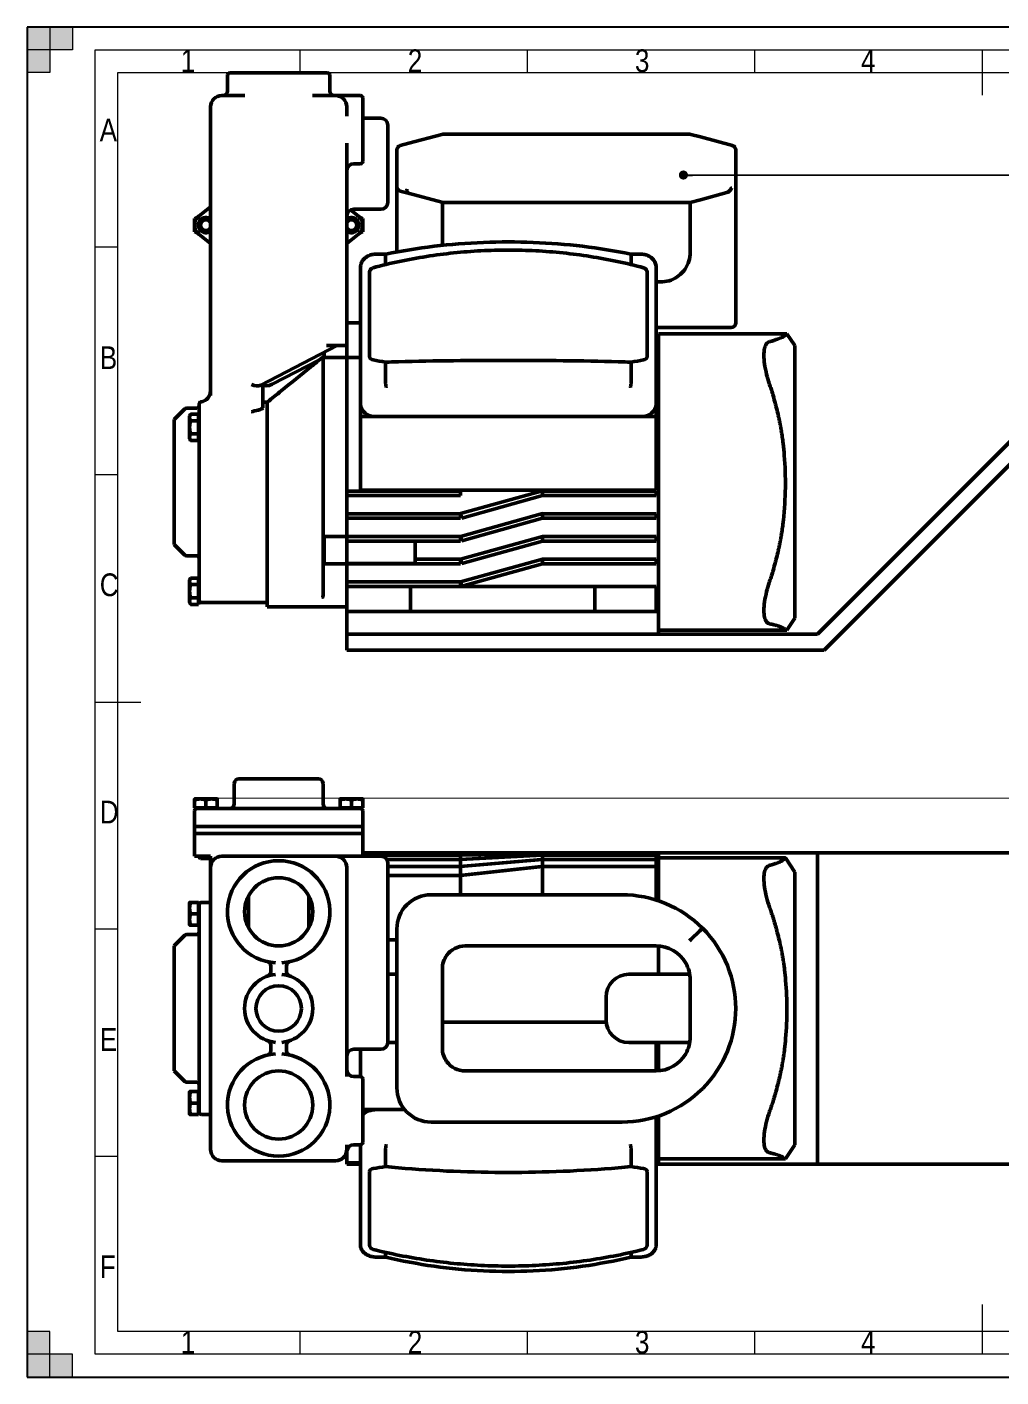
# Model space of a CAD drawing. Header units: millimetres. Extents: x 0 to 840, y 0 to 594.
# Drawn here: x 0 to 428, y 0 to 594 of the extents above; entities that cross this region are included whole.
import ezdxf

# ---------------------------------------------------------------- set-up
doc = ezdxf.new("R2010")
doc.units = ezdxf.units.MM
doc.header["$LTSCALE"] = 2
doc.layers.add('Co ban', color=7, linetype='Continuous', lineweight=50)
doc.layers.add('Symbol (ANSI)', color=7, linetype='Continuous', lineweight=25)
for name, color, linetype, lineweight, true_color in [('Khung ban ve', 5, 'Continuous', 15, 0x0000ff), ('Manh khung ten', 7, 'Continuous', 15, 0x994c4c), ('Net chu', 30, 'Continuous', 15, 0xff7f00), ('THIN', 5, 'Continuous', 15, 0x0000ff)]:
    doc.layers.add(name, color=color, linetype=linetype, lineweight=lineweight, true_color=true_color)
doc.styles.add('Linh_50', font='')
doc.styles.add('StandardAM_ANSI', font='')
doc.styles.get('Linh_50').set_extended_font_data('VNI-Helve-Condense')
doc.styles.get('StandardAM_ANSI').set_extended_font_data('VNI-Helve-Condense')
doc.dimstyles.new('Default - mm (ANSI)$7', dxfattribs={"dimscale": 2, "dimtxt": 5, "dimasz": 2, "dimexe": 2, "dimexo": 0.5, "dimgap": 0.8, "dimtad": 1, "dimtoh": 1, "dimdec": 0, "dimrnd": 1e-08, "dimzin": 4, "dimdsep": 46, "dimtxsty": 'StandardAM_ANSI', "dimcen": 0.09, "dimdle": 10, "dimclrd": 256, "dimclre": 256, "dimclrt": 256, "dimadec": 1, "dimazin": 1, "dimtfac": 0.61, "dimtofl": 0, "dimtmove": 0, "dimatfit": 3, "dimldrblk": 'DOT', "dimfxl": 1, "dimtolj": 1, "dimtzin": 4, "dimlwd": -1, "dimlwe": -1, "dimarcsym": 0})

# ---------------------------------------------------------------- blocks, each defined once
blk = doc.blocks.new('Borders A3_Thuong')
at = {"layer": 'THIN'}
for points in [[(0, 297), (10, 297), (10, 292), (0, 292)], [(5, 297), (5, 287), (0, 287), (0, 297)], [(0, 0), (5, 0), (5, 10), (0, 10)], [(0, 5), (0, 0), (10, 0), (10, 5)]]:
    blk.add_hatch(color=256, dxfattribs=at).paths.add_polyline_path(points)
at = {"layer": 'Khung ban ve'}
for p, q in [((210, 292), (210, 282)), ((20, 287), (410, 287)), ((20, 10), (20, 287)), ((15, 148.5), (25, 148.5)), ((210, 15.93), (210, 5)), ((410, 10), (20, 10))]:
    blk.add_line(p, q, dxfattribs=at)
at = {"layer": 'Manh khung ten', "lineweight": 25}
for p, q in [((420, 297), (0, 297)), ((0, 297), (0, 0)), ((0, 0), (420, 0))]:
    blk.add_line(p, q, dxfattribs=at)
at = {"layer": 'Manh khung ten'}
for p, q in [((0, 297), (420, 297)), ((0, 0), (0, 297)), ((15, 292), (415, 292)), ((15, 5), (15, 292)), ((60, 292), (60, 287)), ((110, 292), (110, 287)), ((19.97, 248.54), (14.98, 248.54)), ((19.98, 198.5), (15, 198.5)), ((19.98, 98.54), (15, 98.54)), ((20, 48.5), (15.02, 48.5)), ((60, 10), (60, 5)), ((110, 10), (110, 5)), ((160, 10), (160, 5)), ((415, 5), (15, 5)), ((420, 0), (0, 0))]:
    blk.add_line(p, q, dxfattribs=at)
at = {"layer": 'Net chu'}
blk.add_line((160, 292), (160, 287), dxfattribs=at)
at = {"layer": 'THIN'}
for p, q in [((0, 292), (0, 297)), ((0, 297), (10, 297)), ((0, 297), (5, 297)), ((0, 287), (0, 297)), ((5, 297), (5, 287)), ((10, 297), (10, 292)), ((10, 292), (0, 292)), ((5, 287), (0, 287)), ((5, 10), (0, 10)), ((0, 10), (0, 0)), ((5, 0), (5, 10)), ((0, 5), (0, 0)), ((10, 5), (0, 5)), ((10, 0), (10, 5)), ((0, 0), (10, 0)), ((0, 0), (5, 0))]:
    blk.add_line(p, q, dxfattribs=at)
at = {"layer": 'Net chu', "style": 'Linh_50'}
for s, p in [('1', (33.81, 287.08)), ('2', (83.73, 287.08)), ('3', (133.68, 287.08)), ('4', (183.38, 287.08)), ('A', (15.98, 271.83)), ('B', (16, 221.75)), ('C', (16, 171.79)), ('D', (16, 121.79)), ('E', (16.02, 71.75)), ('F', (16.02, 21.75)), ('1', (33.81, 5.16)), ('2', (83.73, 5.16)), ('3', (133.68, 5.16)), ('4', (183.38, 5.16))]:
    blk.add_text(s, height=5, dxfattribs=at).set_placement(p)
blk = doc.blocks.new('_Dot')
at = {"color": 0, "linetype": 'ByBlock', "lineweight": -2}
blk.add_line((-0.5, 0), (-1, 0), dxfattribs=at)
at = {"color": 0, "linetype": 'ByBlock', "const_width": 0.5}
blk.add_lwpolyline([(-0.25, 0, 1), (0.25, 0, 1)], format="xyb", close=True, dxfattribs=at)

msp = doc.modelspace()

# ---------------------------------------------------------------- linework, layer by layer
at = {"layer": 'Co ban'}
for p, q in [((88.17, 565.82), (88.17, 572.82)), ((89.17, 573.82), (132.17, 573.82)), ((133.17, 565.82), (133.17, 572.82)), ((80.67, 558.82), (80.67, 475.48)), ((95.84, 563.82), (85.67, 563.82)), ((135.67, 563.82), (125.51, 563.82)), ((138.38, 563.82), (135.67, 563.82)), ((140.67, 563.82), (138.38, 563.82)), ((140.67, 563.82), (146.67, 563.82)), ((140.67, 554.73), (140.67, 558.82)), ((147.67, 562.82), (147.67, 534.82)), ((147.67, 553.82), (155.67, 553.82)), ((158.67, 550.82), (158.67, 516.82)), ((182.42, 546.75), (167.96, 542.88)), ((291.41, 546.82), (182.94, 546.82)), ((296.13, 545.62), (291.93, 546.75)), ((140.67, 475.48), (140.67, 542.9)), ((164.16, 541.86), (167.96, 542.88)), ((296.13, 545.62), (310.19, 541.86)), ((162.67, 539.92), (162.67, 523.71)), ((311.67, 539.92), (311.67, 463.82)), ((143.67, 533.82), (146.67, 533.82)), ((162.67, 523.71), (162.67, 495.04)), ((168.23, 520.69), (164.16, 521.78)), ((182.42, 516.89), (168.23, 520.69)), ((182.67, 516.82), (182.42, 516.89)), ((182.67, 497.91), (182.67, 516.82)), ((182.67, 516.82), (291.63, 516.82)), ((291.67, 516.82), (291.63, 516.82)), ((291.67, 516.82), (296.13, 518.01)), ((291.67, 516.82), (291.67, 494.82)), ((307.79, 521.13), (296.13, 518.01)), ((75.85, 510.96), (73.67, 509.7)), ((80.67, 514.82), (75.55, 510.72)), ((145.8, 510.72), (142.33, 513.5)), ((143.67, 513.82), (155.67, 513.82)), ((147.67, 509.7), (145.5, 510.96)), ((73.67, 509.7), (73.67, 503.93)), ((147.67, 503.93), (147.67, 509.7)), ((73.67, 503.93), (75.85, 502.68)), ((75.55, 502.91), (80.67, 498.81)), ((140.67, 498.81), (145.8, 502.91)), ((145.5, 502.68), (147.67, 503.93)), ((153.67, 494.1), (157.78, 494.1)), ((157.67, 489.46), (157.67, 493.39)), ((265.57, 494.1), (269.67, 494.1)), ((265.67, 489.46), (265.67, 493.39)), ((146.67, 488.27), (146.67, 440.78)), ((276.67, 440.78), (276.67, 488.27)), ((150.67, 486.14), (150.67, 452.52)), ((272.67, 452.52), (272.67, 486.14)), ((278.62, 481.82), (276.67, 481.82)), ((80.67, 475.48), (80.67, 431.87)), ((140.67, 455.53), (140.67, 475.48)), ((140.67, 463.82), (146.67, 463.82)), ((276.67, 461.82), (307.88, 461.82)), ((277.67, 458.17), (277.67, 459.06)), ((277.67, 459.06), (334.18, 459.06)), ((277.67, 458.17), (277.67, 455.56)), ((309.67, 461.82), (307.88, 461.82)), ((337.67, 453.82), (334.18, 459.05)), ((102.78, 436.41), (136.41, 453.82)), ((135.67, 453.82), (131.74, 453.82)), ((140.57, 453.82), (135.67, 453.82)), ((140.67, 455.53), (140.67, 448.59)), ((140.67, 448.59), (140.67, 455.53)), ((150.67, 452.52), (150.67, 449)), ((272.67, 449), (272.67, 452.52)), ((277.67, 437.25), (277.67, 455.56)), ((337.67, 333.82), (337.67, 453.82)), ((128.69, 447.62), (107.82, 436.81)), ((130.17, 448.82), (130.17, 423.29)), ((130.67, 448.82), (130.17, 448.82)), ((130.67, 448.59), (130.67, 450.85)), ((130.67, 448.59), (140.67, 448.59)), ((146.67, 448.59), (140.67, 448.59)), ((140.67, 389.82), (140.67, 448.59)), ((140.67, 389.82), (140.67, 448.59)), ((157.67, 438.23), (157.67, 446.53)), ((265.67, 438.23), (265.67, 446.53)), ((277.67, 448.82), (276.67, 448.82)), ((146.67, 440.78), (146.67, 427.92)), ((276.67, 427.92), (276.67, 440.78)), ((103.67, 436.02), (103.67, 436.87)), ((103.67, 426.5), (103.67, 436.02)), ((277.67, 437.25), (277.67, 410.78)), ((75.67, 426.03), (75.67, 428.04)), ((105.67, 428.96), (103.67, 428.96)), ((105.67, 428.96), (105.67, 422.64)), ((105.67, 422.64), (105.67, 428.96)), ((146.67, 427.92), (146.67, 422.56)), ((276.67, 422.56), (276.67, 427.92)), ((64.67, 421.32), (69.09, 425.73)), ((74.67, 426.32), (70.5, 426.32)), ((71.52, 422.85), (71.97, 423.63)), ((71.52, 422.85), (71.52, 422.19)), ((71.52, 422.19), (71.52, 417.85)), ((75.37, 423.63), (71.97, 423.63)), ((75.37, 423.63), (75.37, 420.74)), ((75.37, 422.35), (75.67, 422.35)), ((75.67, 426.03), (75.67, 425.08)), ((75.67, 422.35), (75.67, 425.08)), ((75.67, 414.9), (75.67, 422.35)), ((105.67, 422.64), (105.67, 416.7)), ((105.67, 416.7), (105.67, 422.64)), ((130.17, 423.29), (130.17, 415.17)), ((146.67, 422.56), (146.67, 390.27)), ((146.67, 422.56), (276.67, 422.56)), ((153.67, 422.56), (269.67, 422.56)), ((276.67, 422.56), (276.67, 390.27)), ((64.67, 366.32), (64.67, 421.32)), ((71.52, 417.85), (71.52, 413.52)), ((75.37, 420.74), (71.97, 420.74)), ((75.37, 420.74), (75.37, 414.97)), ((105.67, 416.7), (105.67, 364.88)), ((105.67, 364.88), (105.67, 416.7)), ((347.67, 326.82), (436.67, 415.82)), ((71.52, 413.52), (71.52, 412.85)), ((71.52, 412.85), (71.97, 412.08)), ((75.37, 414.97), (71.97, 414.97)), ((75.37, 412.08), (71.97, 412.08)), ((75.37, 414.97), (75.37, 412.08)), ((75.37, 413.35), (75.67, 413.35)), ((75.67, 344.28), (75.67, 414.9)), ((130.17, 415.17), (130.17, 343.63)), ((277.67, 375.92), (277.67, 410.78)), ((439.57, 408.82), (350.57, 319.82)), ((140.67, 389.82), (190.67, 389.82)), ((140.67, 389.82), (140.67, 387.82)), ((140.67, 387.82), (190.67, 387.82)), ((140.67, 379.82), (140.67, 387.82)), ((140.67, 379.82), (140.67, 387.82)), ((276.67, 390.27), (146.67, 390.27)), ((190.65, 379.89), (226.65, 389.89)), ((190.67, 389.82), (190.67, 387.82)), ((226.67, 387.82), (191.19, 377.96)), ((226.65, 389.89), (226.67, 389.82)), ((226.67, 387.82), (226.67, 389.82)), ((276.67, 389.82), (226.67, 389.82)), ((276.67, 387.82), (226.67, 387.82)), ((276.67, 389.82), (276.67, 387.82)), ((140.67, 379.82), (190.67, 379.82)), ((140.67, 379.82), (140.67, 377.82)), ((140.67, 377.82), (190.67, 377.82)), ((140.67, 369.82), (140.67, 377.82)), ((140.67, 369.82), (140.67, 377.82)), ((190.65, 379.89), (190.67, 379.82)), ((190.65, 369.89), (226.65, 379.89)), ((190.67, 379.82), (190.67, 377.82)), ((190.67, 379.82), (191.19, 377.96)), ((226.67, 377.82), (191.19, 367.96)), ((226.65, 379.89), (226.67, 379.82)), ((226.67, 377.82), (226.67, 379.82)), ((276.67, 379.82), (226.67, 379.82)), ((276.67, 377.82), (226.67, 377.82)), ((276.67, 379.82), (276.67, 377.82)), ((277.67, 375.92), (277.67, 349.48)), ((130.67, 357.82), (130.67, 369.82)), ((140.67, 369.82), (130.67, 369.82)), ((140.67, 369.82), (190.67, 369.82)), ((140.67, 369.82), (140.67, 367.82)), ((190.65, 369.89), (190.67, 369.82)), ((190.65, 359.89), (226.65, 369.89)), ((190.67, 369.82), (190.67, 367.82)), ((190.67, 369.82), (191.19, 367.96)), ((226.65, 369.89), (226.67, 369.82)), ((226.67, 367.82), (226.67, 369.82)), ((276.67, 369.82), (226.67, 369.82)), ((276.67, 369.82), (276.67, 367.82)), ((64.67, 366.32), (69.09, 361.9)), ((105.67, 364.88), (105.67, 362.51)), ((105.67, 344.94), (105.67, 362.51)), ((140.67, 357.96), (140.67, 367.82)), ((140.67, 367.82), (190.67, 367.82)), ((170.67, 367.82), (170.67, 357.96)), ((226.67, 367.82), (191.19, 357.96)), ((276.67, 367.82), (226.67, 367.82)), ((74.67, 361.32), (70.5, 361.32)), ((140.67, 357.82), (130.67, 357.82)), ((170.67, 357.96), (140.67, 357.96)), ((140.67, 357.96), (140.67, 357.82)), ((140.67, 357.82), (190.67, 357.82)), ((140.67, 357.82), (140.67, 349.82)), ((140.67, 349.82), (140.67, 357.82)), ((170.67, 359.82), (190.67, 359.82)), ((190.65, 359.89), (190.67, 359.82)), ((190.65, 349.89), (226.65, 359.89)), ((190.67, 359.82), (190.67, 357.82)), ((190.67, 359.82), (191.19, 357.96)), ((226.67, 357.82), (191.19, 347.96)), ((226.65, 359.89), (226.67, 359.82)), ((226.67, 357.82), (226.67, 359.82)), ((276.67, 359.82), (226.67, 359.82)), ((276.67, 357.82), (226.67, 357.82)), ((276.67, 359.82), (276.67, 357.82)), ((71.52, 350.74), (71.97, 351.52)), ((71.52, 350.74), (71.52, 350.07)), ((75.37, 351.52), (71.97, 351.52)), ((75.37, 351.52), (75.37, 348.63)), ((71.52, 350.07), (71.52, 345.74)), ((71.52, 345.74), (71.52, 341.41)), ((75.37, 348.63), (71.97, 348.63)), ((75.37, 350.24), (75.67, 350.24)), ((75.37, 348.63), (75.37, 342.86)), ((105.67, 343.1), (105.67, 344.94)), ((140.67, 349.82), (190.67, 349.82)), ((140.67, 347.82), (140.67, 349.82)), ((140.67, 347.82), (168.67, 347.82)), ((140.67, 347.82), (140.67, 336.82)), ((190.67, 347.82), (168.67, 347.82)), ((168.67, 347.82), (168.67, 336.82)), ((190.65, 349.89), (190.67, 349.82)), ((190.67, 349.82), (190.67, 347.82)), ((190.67, 349.82), (191.19, 347.96)), ((249.67, 347.82), (190.67, 347.82)), ((249.67, 347.82), (276.67, 347.82)), ((249.67, 347.82), (249.67, 336.82)), ((276.67, 336.82), (276.67, 347.82)), ((277.67, 336.82), (277.67, 349.48)), ((71.52, 341.41), (71.52, 340.74)), ((71.52, 340.74), (71.97, 339.97)), ((75.37, 342.86), (71.97, 342.86)), ((75.37, 339.97), (71.97, 339.97)), ((75.37, 342.86), (75.37, 339.97)), ((75.37, 341.24), (75.67, 341.24)), ((75.67, 341.24), (75.67, 344.28)), ((105.67, 340.74), (76.67, 340.74)), ((105.67, 343.1), (105.67, 338.82)), ((140.67, 338.82), (105.67, 338.82)), ((277.67, 338.82), (276.67, 338.82)), ((168.67, 336.82), (140.67, 336.82)), ((140.67, 336.82), (140.67, 326.82)), ((249.67, 336.82), (168.67, 336.82)), ((277.67, 336.82), (249.67, 336.82)), ((277.67, 336.82), (277.67, 326.82)), ((337.67, 333.82), (334.18, 328.58)), ((277.67, 326.82), (140.67, 326.82)), ((140.67, 326.82), (140.67, 319.82)), ((140.67, 326.82), (347.67, 326.82)), ((277.67, 328.58), (334.18, 328.58)), ((350.57, 319.82), (140.67, 319.82)), ((93.17, 263.18), (128.17, 263.18)), ((91.17, 252.18), (91.17, 261.18)), ((130.17, 252.18), (130.17, 261.18)), ((76.17, 254.33), (73.67, 254.33)), ((73.67, 250.48), (73.67, 253.89)), ((78.67, 250.48), (73.67, 250.48)), ((74.17, 250.48), (74.17, 250.18)), ((74.17, 250.18), (77.78, 250.18)), ((81.17, 254.33), (76.17, 254.33)), ((95.67, 250.18), (77.78, 250.18)), ((78.67, 250.48), (78.67, 253.89)), ((83.67, 250.48), (78.67, 250.48)), ((83.67, 254.33), (81.17, 254.33)), ((83.17, 250.48), (83.17, 250.18)), ((83.67, 250.48), (83.67, 253.89)), ((95.67, 250.18), (125.67, 250.18)), ((143.56, 250.18), (125.67, 250.18)), ((140.17, 254.33), (137.67, 254.33)), ((137.67, 250.48), (137.67, 253.89)), ((142.67, 250.48), (137.67, 250.48)), ((138.17, 250.48), (138.17, 250.18)), ((145.17, 254.33), (140.17, 254.33)), ((142.67, 250.48), (142.67, 253.89)), ((147.67, 250.48), (142.67, 250.48)), ((143.56, 250.18), (147.17, 250.18)), ((147.67, 254.33), (145.17, 254.33)), ((147.17, 250.48), (147.17, 250.18)), ((147.67, 250.48), (147.67, 253.89)), ((73.67, 242.18), (73.67, 249.18)), ((147.67, 242.18), (147.67, 249.18)), ((75.55, 242.18), (73.67, 242.18)), ((73.67, 239.18), (73.67, 242.18)), ((75.55, 242.18), (73.67, 242.18)), ((75.55, 239.18), (73.67, 239.18)), ((73.67, 229.18), (73.67, 239.18)), ((75.55, 239.18), (73.67, 239.18)), ((75.55, 242.18), (95.05, 242.18)), ((75.55, 242.18), (95.05, 242.18)), ((75.55, 239.18), (95.05, 239.18)), ((75.55, 239.18), (95.05, 239.18)), ((126.3, 242.18), (95.05, 242.18)), ((126.3, 242.18), (95.05, 242.18)), ((126.3, 239.18), (95.05, 239.18)), ((126.3, 239.18), (95.05, 239.18)), ((126.3, 242.18), (145.8, 242.18)), ((126.3, 242.18), (145.8, 242.18)), ((126.3, 239.18), (145.8, 239.18)), ((126.3, 239.18), (145.8, 239.18)), ((147.67, 242.18), (145.8, 242.18)), ((147.67, 242.18), (145.8, 242.18)), ((147.67, 239.18), (145.8, 239.18)), ((147.67, 239.18), (145.8, 239.18)), ((147.67, 239.18), (147.67, 242.18)), ((147.67, 229.18), (147.67, 239.18)), ((73.67, 229.18), (75.55, 229.18)), ((80.67, 229.18), (75.55, 229.18)), ((75.67, 229.18), (75.67, 228.8)), ((75.67, 228.8), (80.67, 228.8)), ((76.29, 228.18), (75.67, 228.8)), ((80.67, 228.18), (76.29, 228.18)), ((80.67, 229.18), (80.67, 224.18)), ((95.84, 229.18), (85.67, 229.18)), ((125.51, 229.18), (95.84, 229.18)), ((135.67, 229.18), (125.51, 229.18)), ((138.11, 229.18), (135.67, 229.18)), ((140.67, 229.18), (138.11, 229.18)), ((140.67, 229.18), (155.67, 229.18)), ((147.67, 230.68), (168.67, 230.68)), ((147.67, 230.18), (190.67, 230.18)), ((147.67, 229.68), (190.67, 229.68)), ((158.27, 227.68), (190.67, 227.68)), ((158.67, 226.18), (158.67, 209.18)), ((168.67, 230.18), (168.67, 230.68)), ((249.67, 230.68), (168.67, 230.68)), ((190.14, 229.68), (226.14, 230.18)), ((190.14, 227.68), (226.14, 229.68)), ((190.14, 224.68), (226.14, 227.68)), ((190.67, 230.18), (190.67, 229.69)), ((226.67, 230.18), (190.67, 229.68)), ((190.67, 229.68), (190.67, 227.71)), ((226.67, 229.68), (190.67, 227.68)), ((190.67, 227.68), (190.67, 224.73)), ((226.67, 227.68), (190.67, 224.68)), ((226.67, 230.18), (226.14, 230.18)), ((226.67, 229.68), (226.14, 229.68)), ((226.67, 227.68), (226.14, 227.68)), ((226.67, 229.68), (226.67, 230.18)), ((276.67, 230.18), (226.67, 230.18)), ((226.67, 227.68), (226.67, 229.68)), ((276.67, 229.68), (226.67, 229.68)), ((226.67, 224.68), (226.67, 227.68)), ((276.67, 227.68), (226.67, 227.68)), ((249.67, 230.68), (277.67, 230.68)), ((249.67, 230.18), (249.67, 230.68)), ((276.67, 230.18), (276.67, 229.68)), ((276.67, 229.68), (276.67, 227.68)), ((276.67, 227.68), (276.67, 224.68)), ((277.67, 230.68), (277.67, 228.42)), ((277.67, 230.68), (347.67, 230.68)), ((277.67, 227.53), (277.67, 228.42)), ((277.67, 228.42), (333.51, 228.42)), ((277.67, 227.53), (277.67, 225.03)), ((337.67, 222.18), (333.52, 228.42)), ((347.67, 230.68), (436.67, 230.68)), ((347.67, 93.68), (347.67, 230.68)), ((80.67, 224.18), (80.67, 100.18)), ((140.67, 132.15), (140.67, 224.18)), ((158.67, 224.68), (190.67, 224.68)), ((158.67, 220.68), (190.67, 220.68)), ((190.14, 220.68), (226.14, 224.68)), ((190.67, 224.68), (190.67, 220.74)), ((226.67, 224.68), (190.67, 220.68)), ((190.67, 220.68), (190.67, 212.18)), ((226.67, 224.68), (226.14, 224.68)), ((226.67, 212.18), (226.67, 224.68)), ((276.67, 224.68), (226.67, 224.68)), ((276.67, 224.68), (276.67, 209.88)), ((277.67, 209.55), (277.67, 225.03)), ((337.67, 102.18), (337.67, 222.18)), ((277.67, 217.18), (276.67, 217.18)), ((71.52, 208.82), (71.52, 206.32)), ((75.37, 208.82), (71.97, 208.82)), ((75.37, 208.82), (75.37, 203.82)), ((75.37, 208.32), (75.67, 208.32)), ((75.67, 202.96), (75.67, 208.32)), ((80.67, 208.82), (76.67, 208.82)), ((97.41, 197.68), (97.41, 211.68)), ((123.94, 211.68), (123.94, 197.68)), ((158.67, 164.18), (158.67, 209.18)), ((261.67, 212.18), (177.67, 212.18)), ((71.52, 206.32), (71.52, 201.32)), ((75.37, 203.82), (71.97, 203.82)), ((75.37, 203.82), (75.37, 198.82)), ((75.67, 191.34), (75.67, 202.96)), ((71.52, 201.32), (71.52, 198.82)), ((75.37, 198.82), (71.97, 198.82)), ((75.37, 199.32), (75.67, 199.32)), ((162.67, 197.18), (162.67, 127.18)), ((295.87, 196.38), (291.93, 192.44)), ((297.03, 197.54), (295.87, 196.38)), ((64.67, 189.68), (69.09, 194.1)), ((74.67, 194.68), (70.5, 194.68)), ((75.67, 191.34), (75.67, 186.61)), ((162.67, 192.33), (158.67, 192.33)), ((291.93, 192.44), (291.41, 191.92)), ((64.67, 134.68), (64.67, 189.68)), ((75.67, 137.75), (75.67, 186.61)), ((192.67, 189.68), (276.67, 189.68)), ((277.67, 189.65), (277.67, 179.15)), ((107.17, 180.81), (107.17, 178.27)), ((114.17, 178.27), (114.17, 180.81)), ((182.67, 144.68), (182.67, 179.68)), ((277.67, 177.18), (277.67, 179.15)), ((162.67, 177.18), (158.67, 177.18)), ((278.62, 177.18), (264.67, 177.18)), ((279.63, 177.18), (278.62, 177.18)), ((291.46, 177.18), (279.63, 177.18)), ((291.67, 174.68), (291.67, 149.68)), ((254.67, 167.18), (254.67, 157.18)), ((158.67, 164.18), (158.67, 147.18)), ((182.67, 156.15), (254.73, 156.15)), ((107.17, 146.1), (107.17, 143.56)), ((114.17, 143.56), (114.17, 146.1)), ((143.67, 144.18), (155.67, 144.18)), ((146.67, 132.18), (146.67, 144.18)), ((158.67, 147.18), (162.67, 147.18)), ((264.67, 147.18), (278.62, 147.18)), ((276.67, 134.68), (276.67, 147.18)), ((277.67, 144.29), (277.67, 147.18)), ((277.67, 144.29), (277.67, 134.72)), ((278.62, 147.18), (279.63, 147.18)), ((279.63, 147.18), (291.46, 147.18)), ((75.67, 137.75), (75.67, 133.02)), ((64.67, 134.68), (69.09, 130.27)), ((75.67, 121.4), (75.67, 133.02)), ((143.67, 132.18), (146.67, 132.18)), ((147.67, 131.18), (147.67, 103.18)), ((276.67, 134.68), (192.67, 134.68)), ((74.67, 129.68), (70.5, 129.68)), ((71.52, 125.55), (71.52, 123.05)), ((75.37, 125.55), (71.97, 125.55)), ((75.37, 125.55), (75.37, 120.55)), ((75.37, 125.05), (75.67, 125.05)), ((71.52, 123.05), (71.52, 118.05)), ((75.37, 120.55), (71.97, 120.55)), ((75.37, 120.55), (75.37, 115.55)), ((75.67, 116.05), (75.67, 121.4)), ((71.52, 118.05), (71.52, 115.55)), ((75.37, 115.55), (71.97, 115.55)), ((75.37, 116.05), (75.67, 116.05)), ((80.67, 115.55), (76.67, 115.55)), ((166.08, 117.66), (147.67, 117.66)), ((166.08, 117.66), (153.67, 117.66)), ((276.67, 113.16), (276.67, 114.48)), ((276.67, 97.84), (276.67, 113.16)), ((277.67, 98.71), (277.67, 114.81)), ((177.67, 112.18), (261.67, 112.18)), ((277.67, 107.18), (276.67, 107.18)), ((140.67, 100.18), (140.67, 102.22)), ((143.67, 102.18), (146.67, 102.18)), ((146.67, 102.18), (146.67, 97.84)), ((337.67, 102.18), (333.52, 95.94)), ((85.67, 95.18), (95.84, 95.18)), ((95.84, 95.18), (125.51, 95.18)), ((125.51, 95.18), (135.67, 95.18)), ((135.67, 95.18), (135.74, 95.18)), ((140.67, 99.39), (140.67, 94.18)), ((146.67, 97.84), (146.67, 57.99)), ((157.67, 92.56), (157.67, 99.53)), ((265.67, 92.56), (265.67, 99.53)), ((276.67, 57.99), (276.67, 97.84)), ((277.67, 98.71), (277.67, 96.58)), ((277.67, 95.94), (277.67, 96.58)), ((277.67, 95.94), (277.67, 93.68)), ((277.67, 95.94), (333.51, 95.94)), ((140.67, 94.18), (146.67, 94.18)), ((140.67, 93.68), (140.67, 94.18)), ((146.67, 93.68), (140.67, 93.68)), ((150.67, 90.49), (150.67, 86.3)), ((272.67, 86.3), (272.67, 90.49)), ((277.67, 93.68), (276.67, 93.68)), ((277.67, 93.68), (347.67, 93.68)), ((347.67, 93.68), (436.67, 93.68)), ((150.67, 86.3), (150.67, 58.08)), ((272.67, 58.08), (272.67, 86.3)), ((157.67, 53.24), (157.67, 54.84)), ((265.67, 53.24), (265.67, 54.84)), ((157.74, 52.78), (153.67, 52.78)), ((269.67, 52.78), (265.6, 52.78))]:
    msp.add_line(p, q, dxfattribs=at)
for centre, radius in [((110.67, 204.68), 15), ((110.67, 162.18), 10), ((110.67, 119.68), 15)]:
    msp.add_circle(centre, radius, dxfattribs=at)
for centre, radius, start, end in [((89.17, 572.82), 1, 90, 180), ((132.17, 572.82), 1, 0, 90), ((86.17, 565.82), 2, 270, 0), ((135.17, 565.82), 2, 180, 270), ((85.67, 558.82), 5, 90, 180), ((135.67, 558.82), 5, 0, 90), ((146.67, 562.82), 1, 0, 90), ((155.67, 550.82), 3, 0, 90), ((182.94, 544.82), 2, 90, 105), ((291.41, 544.82), 2, 75, 90), ((164.67, 539.92), 2, 105, 180), ((309.67, 539.92), 2, 0, 75), ((146.67, 534.82), 1, 270, 0), ((143.67, 530.82), 3, 90, 180), ((164.67, 523.71), 2, 180, 255), ((155.67, 516.82), 3, 270, 0), ((143.67, 510.82), 3, 90, 180), ((78.67, 506.82), 5, 128.68219, 231.31781), ((78.67, 506.82), 3.35, 53.34359, 306.65641), ((78.67, 506.82), 3, 48.18969, 311.81031), ((78.67, 506.82), 2.39, 33.06735, 326.93265), ((142.67, 506.82), 3.35, 233.34359, 126.65641), ((142.67, 506.82), 3, 228.18969, 131.81031), ((142.67, 506.82), 2.39, 213.06735, 146.93265), ((142.67, 506.82), 5, 308.68219, 51.31781), ((152.67, 486.14), 2, 104.8061, 180), ((270.67, 486.14), 2, 0, 75.1939), ((278.62, 495.22), 13.41, 270.00178, 273.77209), ((309.67, 463.82), 2, 270, 0), ((75.67, 433.96), 5, 279.59407, 0), ((76.67, 428.04), 1, 99.59407, 180), ((70.5, 424.32), 2, 90, 135), ((74.67, 427.32), 1, 270, 0), ((70.5, 363.32), 2, 225, 270), ((74.67, 360.32), 1, 0, 90), ((76.67, 341.74), 1, 180, 270), ((93.17, 261.18), 2, 90, 180), ((128.17, 261.18), 2, 0, 90), ((74.67, 249.18), 1, 90, 180), ((89.17, 252.18), 2, 270, 0), ((132.17, 252.18), 2, 180, 270), ((146.67, 249.18), 1, 0, 90), ((85.67, 224.18), 5, 90, 180), ((110.67, 204.68), 22.5, 273.5101, 266.48983), ((135.67, 224.18), 5, 0, 90), ((155.67, 226.18), 3, 0, 90), ((76.67, 207.82), 1, 90, 180), ((177.67, 197.18), 15, 90, 135), ((261.67, 162.18), 50, 45, 90), ((177.67, 197.18), 15, 135, 180), ((261.67, 162.18), 50, 315, 45), ((70.5, 192.68), 2, 90, 135), ((74.67, 195.68), 1, 270, 0), ((192.67, 179.68), 10, 144.23208, 180), ((192.67, 179.68), 10, 90, 144.23208), ((276.67, 174.68), 15, 29.90372, 90), ((105.17, 180.81), 2, 0, 77.02712), ((105.17, 178.27), 2, 288.8765, 0), ((116.17, 180.81), 2, 102.97288, 180), ((116.17, 178.27), 2, 180, 251.1235), ((276.67, 174.68), 15, 0, 29.90372), ((110.67, 162.18), 15, 95.06209, 264.93791), ((110.67, 162.18), 15, 275.06209, 84.93791), ((264.67, 167.18), 10, 90, 180), ((264.67, 157.18), 10, 180, 270), ((276.67, 149.68), 15, 330.09628, 0), ((105.17, 143.56), 2, 282.97288, 0), ((105.17, 146.1), 2, 0, 71.1235), ((116.17, 146.1), 2, 108.8765, 180), ((116.17, 143.56), 2, 180, 257.02712), ((143.67, 141.18), 3, 90, 180), ((155.67, 147.18), 3, 270, 0), ((192.67, 144.68), 10, 180, 215.76792), ((110.67, 119.68), 22.5, 93.5101, 86.48985), ((192.67, 144.68), 10, 215.76792, 270), ((276.67, 149.68), 15, 270, 330.09628), ((143.67, 135.18), 3, 180, 270), ((146.67, 131.18), 1, 0, 90), ((70.5, 131.68), 2, 225, 270), ((74.67, 128.68), 1, 0, 90), ((177.67, 127.18), 15, 180, 225), ((261.67, 162.18), 50, 270, 315), ((76.67, 116.55), 1, 180, 270), ((177.67, 127.18), 15, 225, 270), ((143.67, 99.18), 3, 90, 172.81924), ((146.67, 103.18), 1, 270, 0), ((85.67, 100.18), 5, 180, 270), ((135.67, 100.18), 5, 270, 0), ((135.74, 100.18), 5, 270, 352.81924), ((152.67, 58.08), 2, 180, 256.02624), ((270.67, 58.08), 2, 283.97376, 0)]:
    msp.add_arc(centre, radius, start, end, dxfattribs=at)
for centre, major_axis, ratio, start_param, end_param in [((291.41, 518.82), (0.26, -2), 0.404098, 5.968236, 6.230035), ((152.67, 449), (-2, 0), 0.766044, 0, 1.33059), ((211.67, 633.52), (250, 0), 0.766044, 4.472182, 4.494673), ((211.67, 633.52), (250, 0), 0.766044, 4.930105, 4.952596), ((270.67, 449), (2, 0), 0.766044, 4.952596, 6.283185), ((98.67, 439.91), (4.77, -2.9), 0.515229, 5.016161, 5.979414), ((107.82, 440.02), (-3.75, -3.31), 0.532607, 6.162857, 7.414804), ((153.67, 427.92), (-7, 0), 0.766044, 0, 1.570796), ((269.67, 427.92), (7, 0), 0.766044, 4.712389, 6.283185), ((153.67, 113.16), (-7, 0), 0.642788, 4.712389, 5.742086), ((269.67, 113.16), (7, 0), 0.642788, 0, 0.278431), ((152.67, 90.49), (-2, 0), 0.642788, 4.952596, 6.283185), ((211.67, -64.34), (-250, 0), 0.642788, 4.930105, 4.952596), ((211.67, -64.34), (-250, 0), 0.642788, 4.472182, 4.494673), ((270.67, 90.49), (2, 0), 0.642788, 0, 1.33059)]:
    msp.add_ellipse(centre, major_axis=major_axis, ratio=ratio, start_param=start_param, end_param=end_param, dxfattribs=at)
for points, knots in [([(309.81, 523.23), (309.8, 523.23), (309.8, 523.23), (309.74, 522.98), (309.64, 522.73), (309.36, 522.27), (309.2, 522.05), (308.81, 521.67), (308.6, 521.5), (308.21, 521.29), (308.05, 521.21), (307.88, 521.16)], [-0.0009368, -0.0009368, -0.0009368, -0.0009368, 0, 0, 0.1010911, 0.1010911, 0.196526, 0.196526, 0.2817687, 0.2817687, 0.3347977, 0.3347977, 0.3347977, 0.3347977]), ([(167.07, 522.69), (167.07, 522.69), (167.07, 522.69), (167.07, 522.48), (167.09, 522.27), (167.18, 521.87), (167.24, 521.68), (167.43, 521.3), (167.57, 521.12), (167.88, 520.83), (168.05, 520.74), (168.23, 520.69)], [-0.0006445, -0.0006445, -0.0006445, -0.0006445, 0, 0, 0.0624222, 0.0624222, 0.1248545, 0.1248545, 0.2033836, 0.2033836, 0.2806871, 0.2806871, 0.2806871, 0.2806871]), ([(157.78, 494.1), (164.74, 495.51), (171.84, 496.64), (186.19, 498.35), (193.45, 498.92), (208.02, 499.49), (215.33, 499.49), (229.9, 498.92), (237.15, 498.35), (251.51, 496.64), (258.6, 495.51), (265.57, 494.1)], [4.4076014, 4.4076014, 4.4076014, 4.4076014, 4.5295165, 4.5295165, 4.6514315, 4.6514315, 4.7733465, 4.7733465, 4.8952615, 4.8952615, 5.0171765, 5.0171765, 5.0171765, 5.0171765]), ([(146.67, 488.27), (146.67, 488.86), (146.78, 489.45), (147.19, 490.57), (147.5, 491.1), (148.31, 492.08), (148.81, 492.52), (149.93, 493.24), (150.55, 493.53), (151.85, 493.93), (152.52, 494.05), (153.36, 494.1), (153.52, 494.1), (153.67, 494.1)], [1.570796, 1.570796, 1.570796, 1.570796, 1.844753, 1.844753, 2.129859, 2.129859, 2.441596, 2.441596, 2.755755, 2.755755, 3.069915, 3.069915, 3.141593, 3.141593, 3.141593, 3.141593]), ([(271.19, 488.08), (267.31, 489.1), (263.41, 490.03), (255.56, 491.68), (251.62, 492.41), (243.69, 493.65), (239.71, 494.18), (231.73, 495.01), (227.72, 495.33), (219.7, 495.75), (215.69, 495.85), (207.66, 495.85), (203.64, 495.75), (195.62, 495.33), (191.62, 495.01), (183.64, 494.18), (179.66, 493.65), (171.73, 492.41), (167.78, 491.68), (159.94, 490.03), (156.04, 489.1), (152.16, 488.08)], [0, 0, 0, 0, 1.194154, 1.194154, 2.388308, 2.388308, 3.582462, 3.582462, 4.776617, 4.776617, 5.970771, 5.970771, 7.164925, 7.164925, 8.359079, 8.359079, 9.553233, 9.553233, 10.747387, 10.747387, 11.941542, 11.941542, 11.941542, 11.941542]), ([(157.78, 494.1), (157.77, 494.1), (157.77, 494.1), (157.73, 494.06), (157.71, 493.99), (157.68, 493.75), (157.67, 493.58), (157.67, 493.39)], [-0.4870971, -0.4870971, -0.4870971, -0.4870971, -0.4713242, -0.4713242, -0.3935398, -0.3935398, -0.3162235, -0.3162235, -0.3162235, -0.3162235]), ([(265.57, 494.1), (265.58, 494.1), (265.58, 494.1), (265.61, 494.06), (265.64, 493.99), (265.67, 493.75), (265.67, 493.58), (265.67, 493.39)], [0.1453499, 0.1453499, 0.1453499, 0.1453499, 0.1611228, 0.1611228, 0.2389072, 0.2389072, 0.3162235, 0.3162235, 0.3162235, 0.3162235]), ([(269.67, 494.1), (270.36, 494.1), (271.04, 494.02), (272.36, 493.69), (273, 493.44), (274.17, 492.79), (274.71, 492.38), (275.63, 491.41), (276.01, 490.85), (276.51, 489.67), (276.65, 489.06), (276.67, 488.38), (276.67, 488.33), (276.67, 488.27)], [3.141593, 3.141593, 3.141593, 3.141593, 3.455752, 3.455752, 3.769911, 3.769911, 4.08407, 4.08407, 4.39823, 4.39823, 4.686556, 4.686556, 4.712389, 4.712389, 4.712389, 4.712389]), ([(291.67, 494.82), (291.67, 493.51), (291.47, 492.21), (290.69, 489.71), (290.12, 488.53), (288.64, 486.37), (287.72, 485.4), (285.68, 483.8), (284.52, 483.14), (282.08, 482.21), (280.8, 481.93), (279.5, 481.85)], [-4.128515, -4.128515, -4.128515, -4.128515, -3.679171, -3.679171, -3.229828, -3.229828, -2.780485, -2.780485, -2.331141, -2.331141, -1.881798, -1.881798, -1.881798, -1.881798]), ([(333.15, 458.17), (333.33, 458.32), (333.49, 458.45), (334, 458.86), (334.18, 459.02), (334.18, 459.05), (334.18, 459.06), (334.18, 459.06)], [8.335118, 8.335118, 8.335118, 8.335118, 8.797391, 8.797391, 10.054161, 10.054161, 10.196875, 10.196875, 10.196875, 10.196875]), ([(140.67, 455.53), (140.67, 455.53), (140.67, 455.53), (140.67, 454.95), (140.64, 454.38), (140.57, 453.82)], [-0.0012712, -0.0012712, -0.0012712, -0.0012712, 0, 0, 0.1704762, 0.1704762, 0.1704762, 0.1704762]), ([(326.57, 455.56), (326.07, 455.42), (325.63, 455.12), (324.88, 454.14), (324.58, 453.44), (324.19, 451.7), (324.09, 450.66), (324.09, 448.35), (324.19, 447.04), (324.58, 444.21), (324.88, 442.7), (325.59, 439.86), (325.97, 438.55), (326.4, 437.25)], [4.101036, 4.101036, 4.101036, 4.101036, 4.550648, 4.550648, 5.031343, 5.031343, 5.512039, 5.512039, 5.992734, 5.992734, 6.473429, 6.473429, 6.870797, 6.870797, 6.870797, 6.870797]), ([(105.67, 428.96), (107.68, 430.59), (109.73, 432.25), (116.14, 437.44), (120.51, 440.98), (126.64, 445.95), (128.41, 447.39), (130.17, 448.82)], [0, 0, 0, 0, 0.786241, 0.786241, 2.473933, 2.473933, 3.156408, 3.156408, 3.156408, 3.156408]), ([(157.67, 446.53), (159.54, 446.59), (161.42, 446.65), (171.28, 446.92), (179.45, 447.08), (195.74, 447.28), (203.86, 447.33), (219.49, 447.33), (227.6, 447.28), (243.9, 447.08), (252.07, 446.92), (261.92, 446.65), (263.81, 446.59), (265.67, 446.53)], [4.131515, 4.131515, 4.131515, 4.131515, 4.6894, 4.6894, 7.034101, 7.034101, 9.378801, 9.378801, 11.723501, 11.723501, 14.068201, 14.068201, 14.626086, 14.626086, 14.626086, 14.626086]), ([(104.16, 436.62), (104.15, 436.62), (104.15, 436.63), (104.11, 436.64), (104.07, 436.65), (103.99, 436.68), (103.95, 436.68), (103.86, 436.7), (103.82, 436.7), (103.74, 436.71), (103.71, 436.71), (103.67, 436.71)], [-2.1192738, -2.1192738, -2.1192738, -2.1192738, -2.0623871, -2.0623871, -1.9080728, -1.9080728, -1.7764885, -1.7764885, -1.6571809, -1.6571809, -1.5707963, -1.5707963, -1.5707963, -1.5707963]), ([(157.98, 435.41), (157.98, 435.42), (157.98, 435.42), (157.96, 435.51), (157.94, 435.6), (157.9, 435.82), (157.88, 435.93), (157.82, 436.29), (157.79, 436.54), (157.73, 437.06), (157.71, 437.32), (157.68, 437.81), (157.67, 438.03), (157.67, 438.23)], [-0.0006616, -0.0006616, -0.0006616, -0.0006616, 0, 0, 0.041219, 0.041219, 0.0823997, 0.0823997, 0.1611228, 0.1611228, 0.2389072, 0.2389072, 0.3162235, 0.3162235, 0.3162235, 0.3162235]), ([(265.37, 435.41), (265.37, 435.42), (265.37, 435.42), (265.39, 435.51), (265.41, 435.6), (265.45, 435.82), (265.47, 435.93), (265.53, 436.29), (265.56, 436.54), (265.61, 437.06), (265.64, 437.32), (265.67, 437.81), (265.67, 438.03), (265.67, 438.23)], [-0.6331086, -0.6331086, -0.6331086, -0.6331086, -0.632447, -0.632447, -0.591228, -0.591228, -0.5500472, -0.5500472, -0.4713242, -0.4713242, -0.3935398, -0.3935398, -0.3162235, -0.3162235, -0.3162235, -0.3162235]), ([(103.67, 426.5), (103.67, 426.35), (103.51, 426.19), (102.82, 425.82), (102.21, 425.62), (100.66, 425.18), (99.49, 424.92), (98.68, 424.73), (98.68, 424.73), (98.67, 424.73)], [1.6087651, 1.6087651, 1.6087651, 1.6087651, 1.7509078, 1.7509078, 1.9457169, 1.9457169, 2.2612617, 2.2612617, 2.2621905, 2.2621905, 2.2621905, 2.2621905]), ([(332.5, 375.92), (332.54, 376.27), (332.58, 376.62), (333.14, 381.76), (333.44, 386.56), (333.57, 396.09), (333.4, 400.81), (332.88, 407.21), (332.71, 408.99), (332.5, 410.78)], [8.290705, 8.290705, 8.290705, 8.290705, 8.392401, 8.392401, 9.791135, 9.791135, 11.189868, 11.189868, 11.722568, 11.722568, 11.722568, 11.722568]), ([(326.4, 349.48), (325.97, 348.18), (325.59, 346.88), (324.88, 344.05), (324.58, 342.54), (324.19, 339.74), (324.09, 338.45), (324.09, 336.17), (324.19, 335.15), (324.58, 333.45), (324.88, 332.77), (325.63, 331.83), (326.07, 331.55), (326.57, 331.43)], [4.15328, 4.15328, 4.15328, 4.15328, 4.550648, 4.550648, 5.031343, 5.031343, 5.512039, 5.512039, 5.992734, 5.992734, 6.473429, 6.473429, 6.923041, 6.923041, 6.923041, 6.923041]), ([(129.7, 343.1), (129.7, 343.1), (129.7, 343.1), (129.84, 343.16), (129.96, 343.23), (130.13, 343.41), (130.17, 343.51), (130.17, 343.63)], [-0.0006101, -0.0006101, -0.0006101, -0.0006101, 0, 0, 0.062103, 0.062103, 0.1301393, 0.1301393, 0.1301393, 0.1301393]), ([(334.18, 328.58), (334.17, 328.56), (333.99, 328.66), (333.49, 328.98), (333.33, 329.09), (333.15, 329.22)], [10.10076, 10.10076, 10.10076, 10.10076, 11.310932, 11.310932, 11.773205, 11.773205, 11.773205, 11.773205]), ([(332.5, 227.53), (332.69, 227.68), (332.85, 227.82), (333.34, 228.23), (333.52, 228.39), (333.52, 228.42), (333.51, 228.42), (333.51, 228.42)], [8.255989, 8.255989, 8.255989, 8.255989, 8.727053, 8.727053, 9.973774, 9.973774, 10.116478, 10.116478, 10.116478, 10.116478]), ([(326.4, 225.03), (325.97, 224.9), (325.59, 224.65), (324.88, 223.8), (324.58, 223.14), (324.19, 221.47), (324.09, 220.47), (324.09, 218.21), (324.19, 216.93), (324.58, 214.15), (324.88, 212.65), (325.63, 209.66), (326.07, 208.18), (326.57, 206.72)], [4.15328, 4.15328, 4.15328, 4.15328, 4.550648, 4.550648, 5.031343, 5.031343, 5.512039, 5.512039, 5.992734, 5.992734, 6.473429, 6.473429, 6.923041, 6.923041, 6.923041, 6.923041]), ([(333.15, 144.29), (333.33, 145.87), (333.49, 147.44), (334, 153.28), (334.18, 157.53), (334.18, 165.9), (334, 170.15), (333.49, 176), (333.33, 177.57), (333.15, 179.15)], [8.335118, 8.335118, 8.335118, 8.335118, 8.797391, 8.797391, 10.054161, 10.054161, 11.310932, 11.310932, 11.773205, 11.773205, 11.773205, 11.773205]), ([(326.57, 116.76), (326.07, 115.3), (325.63, 113.82), (324.88, 110.85), (324.58, 109.36), (324.19, 106.6), (324.09, 105.33), (324.09, 103.11), (324.19, 102.13), (324.58, 100.5), (324.88, 99.86), (325.59, 99.05), (325.97, 98.81), (326.4, 98.71)], [4.101036, 4.101036, 4.101036, 4.101036, 4.550648, 4.550648, 5.031343, 5.031343, 5.512039, 5.512039, 5.992734, 5.992734, 6.473429, 6.473429, 6.870797, 6.870797, 6.870797, 6.870797]), ([(157.98, 102.34), (157.98, 102.34), (157.98, 102.34), (157.96, 102.23), (157.94, 102.12), (157.9, 101.88), (157.88, 101.76), (157.82, 101.38), (157.79, 101.11), (157.73, 100.6), (157.71, 100.35), (157.68, 99.89), (157.67, 99.69), (157.67, 99.53)], [-0.6331086, -0.6331086, -0.6331086, -0.6331086, -0.632447, -0.632447, -0.591228, -0.591228, -0.5500472, -0.5500472, -0.4713242, -0.4713242, -0.3935398, -0.3935398, -0.3162235, -0.3162235, -0.3162235, -0.3162235]), ([(265.37, 102.34), (265.37, 102.34), (265.37, 102.34), (265.39, 102.23), (265.41, 102.12), (265.45, 101.88), (265.47, 101.76), (265.53, 101.38), (265.56, 101.11), (265.61, 100.6), (265.64, 100.35), (265.67, 99.89), (265.67, 99.69), (265.67, 99.53)], [-0.0006616, -0.0006616, -0.0006616, -0.0006616, 0, 0, 0.041219, 0.041219, 0.0823997, 0.0823997, 0.1611228, 0.1611228, 0.2389072, 0.2389072, 0.3162235, 0.3162235, 0.3162235, 0.3162235]), ([(333.52, 95.94), (333.5, 95.93), (333.34, 96.02), (332.88, 96.32), (332.71, 96.44), (332.5, 96.58)], [10.035614, 10.035614, 10.035614, 10.035614, 11.189868, 11.189868, 11.722568, 11.722568, 11.722568, 11.722568]), ([(265.67, 92.56), (263.81, 92.38), (261.92, 92.2), (252.07, 91.35), (243.9, 90.84), (227.6, 90.17), (219.49, 90.01), (203.86, 90.01), (195.74, 90.17), (179.45, 90.84), (171.28, 91.35), (161.42, 92.2), (159.54, 92.38), (157.67, 92.56)], [4.131515, 4.131515, 4.131515, 4.131515, 4.6894, 4.6894, 7.034101, 7.034101, 9.378801, 9.378801, 11.723501, 11.723501, 14.068201, 14.068201, 14.626086, 14.626086, 14.626086, 14.626086]), ([(153.67, 52.78), (153.02, 52.78), (152.36, 52.84), (151.08, 53.11), (150.47, 53.31), (149.31, 53.85), (148.78, 54.19), (147.83, 55.02), (147.43, 55.52), (146.88, 56.59), (146.72, 57.15), (146.68, 57.81), (146.67, 57.9), (146.67, 57.99)], [0, 0, 0, 0, 0.314159, 0.314159, 0.628319, 0.628319, 0.942478, 0.942478, 1.256637, 1.256637, 1.527195, 1.527195, 1.570796, 1.570796, 1.570796, 1.570796]), ([(152.19, 56.14), (156.06, 55.18), (159.96, 54.3), (167.8, 52.75), (171.75, 52.06), (179.67, 50.89), (183.65, 50.4), (191.63, 49.61), (195.63, 49.31), (203.65, 48.92), (207.66, 48.82), (215.69, 48.82), (219.7, 48.92), (227.72, 49.31), (231.72, 49.61), (239.7, 50.4), (243.68, 50.89), (251.6, 52.06), (255.54, 52.75), (263.39, 54.3), (267.29, 55.18), (271.16, 56.14)], [0, 0, 0, 0, 1.194154, 1.194154, 2.388308, 2.388308, 3.582462, 3.582462, 4.776617, 4.776617, 5.970771, 5.970771, 7.164925, 7.164925, 8.359079, 8.359079, 9.553233, 9.553233, 10.747387, 10.747387, 11.941542, 11.941542, 11.941542, 11.941542]), ([(276.67, 57.99), (276.67, 57.48), (276.58, 56.98), (276.21, 56.01), (275.93, 55.56), (275.19, 54.69), (274.71, 54.29), (273.65, 53.64), (273.07, 53.38), (271.83, 53), (271.19, 52.87), (270.25, 52.79), (269.96, 52.78), (269.67, 52.78)], [4.712389, 4.712389, 4.712389, 4.712389, 4.952852, 4.952852, 5.211562, 5.211562, 5.517743, 5.517743, 5.831902, 5.831902, 6.146061, 6.146061, 6.283185, 6.283185, 6.283185, 6.283185]), ([(157.74, 52.78), (157.72, 52.78), (157.71, 52.81), (157.68, 52.95), (157.67, 53.08), (157.67, 53.24)], [0.1804787, 0.1804787, 0.1804787, 0.1804787, 0.2389072, 0.2389072, 0.3162235, 0.3162235, 0.3162235, 0.3162235]), ([(265.61, 52.78), (258.64, 51.1), (251.54, 49.75), (237.17, 47.71), (229.91, 47.03), (215.33, 46.35), (208.02, 46.35), (193.44, 47.03), (186.18, 47.71), (171.81, 49.75), (164.71, 51.1), (157.74, 52.78)], [1.2662142, 1.2662142, 1.2662142, 1.2662142, 1.388047, 1.388047, 1.5098799, 1.5098799, 1.6317128, 1.6317128, 1.7535456, 1.7535456, 1.8753785, 1.8753785, 1.8753785, 1.8753785]), ([(265.61, 52.78), (265.63, 52.78), (265.64, 52.81), (265.67, 52.95), (265.67, 53.08), (265.67, 53.24)], [-0.4519683, -0.4519683, -0.4519683, -0.4519683, -0.3935398, -0.3935398, -0.3162235, -0.3162235, -0.3162235, -0.3162235])]:
    msp.add_open_spline(points, degree=3, knots=knots, dxfattribs=at)
msp.add_open_spline([(307.79, 521.13), (307.82, 521.14), (307.85, 521.15), (307.88, 521.16)], degree=3, dxfattribs=at)
for points, weights in [([(326.57, 455.56), (331.64, 456.95), (333.15, 458.17)], [1.09375065857, 1.15538122966, 1.17512092975]), ([(332.5, 410.78), (331.08, 423.18), (326.4, 437.25)], [1.16538536331, 1.1471342409, 1.09112480553]), ([(71.97, 423.63), (71.52, 422.85), (71.52, 422.19)], [1, 1.0379548493, 1]), ([(71.52, 422.19), (71.52, 421.52), (71.97, 420.74)], [1, 1.0379548493, 1]), ([(71.97, 420.74), (71.52, 419.19), (71.52, 417.85)], [1, 1.0379548493, 1]), ([(71.52, 417.85), (71.52, 416.52), (71.97, 414.97)], [1, 1.0379548493, 1]), ([(71.97, 414.97), (71.52, 414.19), (71.52, 413.52)], [1, 1.0379548493, 1]), ([(71.52, 413.52), (71.52, 412.85), (71.97, 412.08)], [1, 1.0379548493, 1]), ([(326.4, 349.48), (331.08, 363.54), (332.5, 375.92)], [1.09112480553, 1.1471342409, 1.16538536331]), ([(71.97, 351.52), (71.52, 350.74), (71.52, 350.07)], [1, 1.0379548493, 1]), ([(71.52, 350.07), (71.52, 349.4), (71.97, 348.63)], [1, 1.0379548493, 1]), ([(71.97, 348.63), (71.52, 347.08), (71.52, 345.74)], [1, 1.0379548493, 1]), ([(71.52, 345.74), (71.52, 344.4), (71.97, 342.86)], [1, 1.0379548493, 1]), ([(71.97, 342.86), (71.52, 342.08), (71.52, 341.41)], [1, 1.0379548493, 1]), ([(71.52, 341.41), (71.52, 340.74), (71.97, 339.97)], [1, 1.0379548493, 1]), ([(333.15, 329.22), (331.64, 330.25), (326.57, 331.43)], [1.17512092975, 1.15538122966, 1.09375065857]), ([(73.67, 253.89), (73.67, 254.33), (73.67, 254.33)], [1, 1.0379548493, 1]), ([(76.17, 254.33), (75.01, 254.33), (73.67, 253.89)], [1, 1.0379548493, 1]), ([(78.67, 253.89), (77.33, 254.33), (76.17, 254.33)], [1, 1.0379548493, 1]), ([(81.17, 254.33), (80.01, 254.33), (78.67, 253.89)], [1, 1.0379548493, 1]), ([(83.67, 253.89), (82.33, 254.33), (81.17, 254.33)], [1, 1.0379548493, 1]), ([(83.67, 254.33), (83.67, 254.33), (83.67, 253.89)], [1, 1.0379548493, 1]), ([(137.67, 253.89), (137.67, 254.33), (137.67, 254.33)], [1, 1.0379548493, 1]), ([(140.17, 254.33), (139.01, 254.33), (137.67, 253.89)], [1, 1.0379548493, 1]), ([(142.67, 253.89), (141.33, 254.33), (140.17, 254.33)], [1, 1.0379548493, 1]), ([(145.17, 254.33), (144.01, 254.33), (142.67, 253.89)], [1, 1.0379548493, 1]), ([(147.67, 253.89), (146.33, 254.33), (145.17, 254.33)], [1, 1.0379548493, 1]), ([(147.67, 254.33), (147.67, 254.33), (147.67, 253.89)], [1, 1.0379548493, 1]), ([(326.4, 225.03), (331.08, 226.36), (332.5, 227.53)], [1.09112480553, 1.1471342409, 1.16538536331]), ([(71.97, 208.82), (71.52, 207.48), (71.52, 206.32)], [1, 1.0379548493, 1]), ([(71.52, 208.82), (71.52, 208.82), (71.97, 208.82)], [1, 1.0379548493, 1]), ([(71.52, 206.32), (71.52, 205.16), (71.97, 203.82)], [1, 1.0379548493, 1]), ([(71.97, 203.82), (71.52, 202.48), (71.52, 201.32)], [1, 1.0379548493, 1]), ([(333.15, 179.15), (331.64, 191.99), (326.57, 206.72)], [1.17512092975, 1.15538122966, 1.09375065857]), ([(71.52, 201.32), (71.52, 200.16), (71.97, 198.82)], [1, 1.0379548493, 1]), ([(71.97, 198.82), (71.52, 198.82), (71.52, 198.82)], [1, 1.0379548493, 1]), ([(326.57, 116.76), (331.64, 131.47), (333.15, 144.29)], [1.09375065857, 1.15538122966, 1.17512092975]), ([(71.97, 125.55), (71.52, 124.21), (71.52, 123.05)], [1, 1.0379548493, 1]), ([(71.52, 125.55), (71.52, 125.55), (71.97, 125.55)], [1, 1.0379548493, 1]), ([(71.52, 123.05), (71.52, 121.89), (71.97, 120.55)], [1, 1.0379548493, 1]), ([(71.97, 120.55), (71.52, 119.21), (71.52, 118.05)], [1, 1.0379548493, 1]), ([(71.52, 118.05), (71.52, 116.89), (71.97, 115.55)], [1, 1.0379548493, 1]), ([(71.97, 115.55), (71.52, 115.55), (71.52, 115.55)], [1, 1.0379548493, 1]), ([(332.5, 96.58), (331.08, 97.58), (326.4, 98.71)], [1.16538536331, 1.1471342409, 1.09112480553])]:
    msp.add_rational_spline(points, weights, degree=2, dxfattribs=at)

# ---------------------------------------------------------------- block references
at = {"xscale": 2, "yscale": 2, "zscale": 2}
msp.add_blockref('Borders A3_Thuong', (0, 0), dxfattribs=at)

# ---------------------------------------------------------------- leaders
at = {"layer": 'Symbol (ANSI)', "annotation_type": 0, "has_hookline": 1, "hookline_direction": 0, "text_width": 150.58}
msp.add_leader([(288.66, 528.87), (454.11, 529)], dimstyle='Default - mm (ANSI)$7', override={"dimgap": 0, "dimtad": 1}, dxfattribs=at)

doc.saveas('drawing.dxf')
